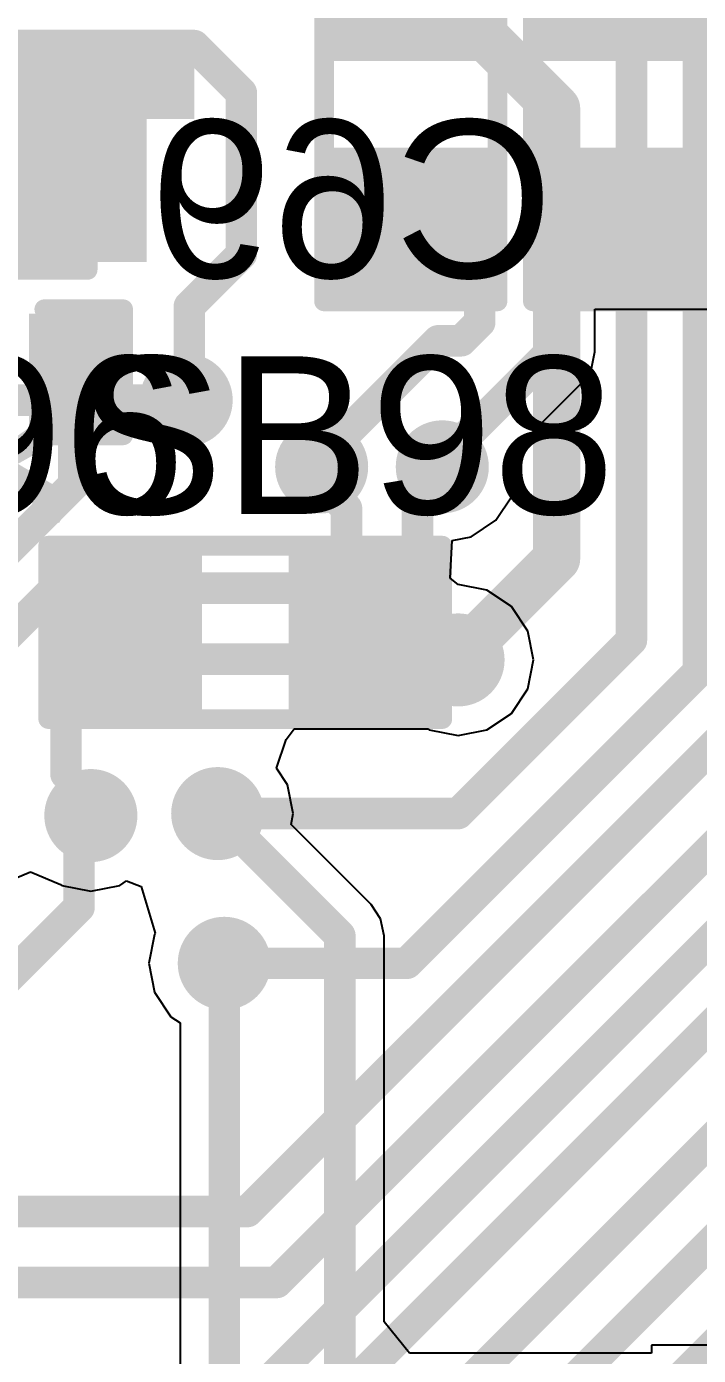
# Model space of a CAD drawing. Header units: millimetres. Extents: x -0.71 to 2.98, y -0.65 to 2.9.
# Drawn here: x 1.3965 to 1.567, y 0.2285 to 0.5657 of the extents above; entities that cross this region are included whole.
import ezdxf

# ---------------------------------------------------------------- set-up
doc = ezdxf.new("R2010")
doc.units = ezdxf.units.MM
doc.header["$MEASUREMENT"] = 0
for name, color, linetype in [('BottomLayer', 5, 'Continuous'), ('BottomOverlay', 54, 'Continuous'), ('BottomPaste', 16, 'Continuous'), ('BottomSolder', 6, 'Continuous'), ('Mechanical2', 216, 'Continuous'), ('TopLayer', 1, 'Continuous'), ('TopOverlay', 2, 'Continuous'), ('TopPaste', 8, 'Continuous'), ('TopSolder', 216, 'Continuous'), ('ViaHoleLayer', 16, 'Continuous')]:
    doc.layers.add(name, color=color, linetype=linetype)
doc.styles.add('Arial', font='', dxfattribs={"height": 0.2})
doc.styles.get('Arial').set_extended_font_data('Arial')

# ---------------------------------------------------------------- blocks, each defined once
blk = doc.blocks.new('16_TQFN__4X4__29')
at = {"layer": 'TopLayer'}
for points in [[(-0.04469, 0.05335), (-0.04469, 0.09311), (-0.03209, 0.09311), (-0.03209, 0.05335)], [(-0.01909, 0.05335), (-0.01909, 0.09311), (-0.0065, 0.09311), (-0.0065, 0.05335)], [(0.0065, 0.05335), (0.0065, 0.09311), (0.01909, 0.09311), (0.01909, 0.05335)], [(0.03209, 0.05335), (0.03209, 0.09311), (0.04469, 0.09311), (0.04469, 0.05335)], [(-0.09311, 0.04469), (-0.05335, 0.04469), (-0.05335, 0.03209), (-0.09311, 0.03209)], [(0.05335, 0.04469), (0.09311, 0.04469), (0.09311, 0.03209), (0.05335, 0.03209)], [(-0.04134, 0.04134), (0.04134, 0.04134), (0.04134, -0.04134), (-0.04134, -0.04134)], [(-0.09311, 0.01909), (-0.05335, 0.01909), (-0.05335, 0.0065), (-0.09311, 0.0065)], [(0.05335, 0.01909), (0.09311, 0.01909), (0.09311, 0.0065), (0.05335, 0.0065)], [(-0.09311, -0.0065), (-0.05335, -0.0065), (-0.05335, -0.01909), (-0.09311, -0.01909)], [(0.05335, -0.0065), (0.09311, -0.0065), (0.09311, -0.01909), (0.05335, -0.01909)], [(-0.09311, -0.03209), (-0.05335, -0.03209), (-0.05335, -0.04468), (-0.09311, -0.04468)], [(0.05335, -0.03209), (0.09311, -0.03209), (0.09311, -0.04468), (0.05335, -0.04468)], [(-0.04469, -0.09311), (-0.04469, -0.05335), (-0.03209, -0.05335), (-0.03209, -0.09311)], [(-0.01909, -0.09311), (-0.01909, -0.05335), (-0.0065, -0.05335), (-0.0065, -0.09311)], [(0.0065, -0.09311), (0.0065, -0.05335), (0.01909, -0.05335), (0.01909, -0.09311)], [(0.03209, -0.09311), (0.03209, -0.05335), (0.04469, -0.05335), (0.04469, -0.09311)]]:
    blk.add_hatch(color=1, dxfattribs=at).paths.add_polyline_path(points)
at = {"layer": 'TopPaste'}
for points in [[(-0.04469, 0.05335), (-0.04469, 0.09311), (-0.03209, 0.09311), (-0.03209, 0.05335)], [(-0.01909, 0.05335), (-0.01909, 0.09311), (-0.0065, 0.09311), (-0.0065, 0.05335)], [(0.0065, 0.05335), (0.0065, 0.09311), (0.01909, 0.09311), (0.01909, 0.05335)], [(0.03209, 0.05335), (0.03209, 0.09311), (0.04469, 0.09311), (0.04469, 0.05335)], [(-0.09311, 0.04469), (-0.05335, 0.04469), (-0.05335, 0.03209), (-0.09311, 0.03209)], [(0.05335, 0.04469), (0.09311, 0.04469), (0.09311, 0.03209), (0.05335, 0.03209)], [(-0.02598, 0.02598), (0.02598, 0.02598), (0.02598, -0.02598), (-0.02598, -0.02598)], [(-0.09311, 0.01909), (-0.05335, 0.01909), (-0.05335, 0.0065), (-0.09311, 0.0065)], [(0.05335, 0.01909), (0.09311, 0.01909), (0.09311, 0.0065), (0.05335, 0.0065)], [(-0.09311, -0.0065), (-0.05335, -0.0065), (-0.05335, -0.01909), (-0.09311, -0.01909)], [(0.05335, -0.0065), (0.09311, -0.0065), (0.09311, -0.01909), (0.05335, -0.01909)], [(-0.09311, -0.03209), (-0.05335, -0.03209), (-0.05335, -0.04468), (-0.09311, -0.04468)], [(0.05335, -0.03209), (0.09311, -0.03209), (0.09311, -0.04468), (0.05335, -0.04468)], [(-0.04469, -0.09311), (-0.04469, -0.05335), (-0.03209, -0.05335), (-0.03209, -0.09311)], [(-0.01909, -0.09311), (-0.01909, -0.05335), (-0.0065, -0.05335), (-0.0065, -0.09311)], [(0.0065, -0.09311), (0.0065, -0.05335), (0.01909, -0.05335), (0.01909, -0.09311)], [(0.03209, -0.09311), (0.03209, -0.05335), (0.04469, -0.05335), (0.04469, -0.09311)]]:
    blk.add_hatch(color=8, dxfattribs=at).paths.add_polyline_path(points)
at = {"layer": 'TopSolder'}
for points in [[(-0.04868, 0.04935), (-0.04868, 0.09711), (-0.02809, 0.09711), (-0.02809, 0.04935)], [(-0.02309, 0.04935), (-0.02309, 0.09711), (-0.0025, 0.09711), (-0.0025, 0.04935)], [(0.0025, 0.04935), (0.0025, 0.09711), (0.02309, 0.09711), (0.02309, 0.04935)], [(0.02809, 0.04935), (0.02809, 0.09711), (0.04868, 0.09711), (0.04868, 0.04935)], [(-0.09711, 0.04869), (-0.04935, 0.04869), (-0.04935, 0.02809), (-0.09711, 0.02809)], [(0.04935, 0.04869), (0.09711, 0.04869), (0.09711, 0.02809), (0.04935, 0.02809)], [(-0.04534, 0.04534), (0.04534, 0.04534), (0.04534, -0.04534), (-0.04534, -0.04534)], [(-0.09711, 0.02309), (-0.04935, 0.02309), (-0.04935, 0.0025), (-0.09711, 0.0025)], [(0.04935, 0.02309), (0.09711, 0.02309), (0.09711, 0.0025), (0.04935, 0.0025)], [(-0.09711, -0.0025), (-0.04935, -0.0025), (-0.04935, -0.02309), (-0.09711, -0.02309)], [(0.04935, -0.0025), (0.09711, -0.0025), (0.09711, -0.02309), (0.04935, -0.02309)], [(-0.09711, -0.02809), (-0.04935, -0.02809), (-0.04935, -0.04868), (-0.09711, -0.04868)], [(0.04935, -0.02809), (0.09711, -0.02809), (0.09711, -0.04868), (0.04935, -0.04868)], [(-0.04868, -0.09711), (-0.04868, -0.04935), (-0.02809, -0.04935), (-0.02809, -0.09711)], [(-0.02309, -0.09711), (-0.02309, -0.04935), (-0.0025, -0.04935), (-0.0025, -0.09711)], [(0.0025, -0.09711), (0.0025, -0.04935), (0.02309, -0.04935), (0.02309, -0.09711)], [(0.02809, -0.09711), (0.02809, -0.04935), (0.04868, -0.04935), (0.04868, -0.09711)]]:
    blk.add_hatch(color=216, dxfattribs=at).paths.add_polyline_path(points)
at = {"layer": 'TopOverlay', "const_width": 0.005}
for points in [[(-0.08071, 0.08071), (-0.08071, 0.05728)], [(-0.08071, 0.08071), (-0.05728, 0.08071)], [(0.05728, 0.08071), (0.08071, 0.08071)], [(0.08071, 0.08071), (0.08071, 0.05728)], [(-0.105, 0.043), (-0.1, 0.038)], [(-0.105, 0.043), (-0.105, 0.033)], [(-0.1, 0.038), (-0.105, 0.033)], [(-0.08071, -0.05728), (-0.08071, -0.08071)], [(0.08071, -0.05728), (0.08071, -0.08071)], [(-0.08071, -0.08071), (-0.05728, -0.08071)], [(0.05728, -0.08071), (0.08071, -0.08071)]]:
    blk.add_lwpolyline(points, dxfattribs=at)
at = {"layer": 'TopOverlay', "const_width": 0.0025}
for points in [[(-0.08196, 0.08071, 1), (-0.07946, 0.08071, 1)], [(-0.08196, 0.08071, 1), (-0.07946, 0.08071, 1)], [(-0.05853, 0.08071, 1), (-0.05603, 0.08071, 1)], [(0.05603, 0.08071, 1), (0.05853, 0.08071, 1)], [(0.07946, 0.08071, 1), (0.08196, 0.08071, 1)], [(0.07946, 0.08071, 1), (0.08196, 0.08071, 1)], [(-0.08196, 0.05728, 1), (-0.07946, 0.05728, 1)], [(0.07946, 0.05728, 1), (0.08196, 0.05728, 1)], [(-0.10625, 0.043, 1), (-0.10375, 0.043, 1)], [(-0.10625, 0.043, 1), (-0.10375, 0.043, 1)], [(-0.10125, 0.038, 1), (-0.09875, 0.038, 1)], [(-0.10125, 0.038, 1), (-0.09875, 0.038, 1)], [(-0.10625, 0.033, 1), (-0.10375, 0.033, 1)], [(-0.10625, 0.033, 1), (-0.10375, 0.033, 1)], [(-0.08196, -0.05728, 1), (-0.07946, -0.05728, 1)], [(0.07946, -0.05728, 1), (0.08196, -0.05728, 1)], [(-0.08196, -0.08071, 1), (-0.07946, -0.08071, 1)], [(-0.08196, -0.08071, 1), (-0.07946, -0.08071, 1)], [(-0.05853, -0.08071, 1), (-0.05603, -0.08071, 1)], [(0.05603, -0.08071, 1), (0.05853, -0.08071, 1)], [(0.07946, -0.08071, 1), (0.08196, -0.08071, 1)], [(0.07946, -0.08071, 1), (0.08196, -0.08071, 1)]]:
    blk.add_lwpolyline(points, format="xyb", close=True, dxfattribs=at)
blk = doc.blocks.new('SOLDER_BRIDGE_50')
at = {"layer": 'TopLayer'}
for points in [[(-0.045, -0.0175), (-0.045, 0.0175), (-0.015, 0.0175), (-0.015, -0.0175)], [(0.015, -0.0175), (0.015, 0.0175), (0.045, 0.0175), (0.045, -0.0175)]]:
    blk.add_hatch(color=1, dxfattribs=at).paths.add_polyline_path(points)
at = {"layer": 'TopPaste'}
for points in [[(-0.045, -0.0175), (-0.045, 0.0175), (-0.015, 0.0175), (-0.015, -0.0175)], [(0.015, -0.0175), (0.015, 0.0175), (0.045, 0.0175), (0.045, -0.0175)]]:
    blk.add_hatch(color=8, dxfattribs=at).paths.add_polyline_path(points)
at = {"layer": 'TopSolder'}
for points in [[(-0.049, -0.0215), (-0.049, 0.0215), (-0.011, 0.0215), (-0.011, -0.0215)], [(0.011, -0.0215), (0.011, 0.0215), (0.049, 0.0215), (0.049, -0.0215)]]:
    blk.add_hatch(color=216, dxfattribs=at).paths.add_polyline_path(points)
at = {"layer": 'TopOverlay', "const_width": 0.005}
for points in [[(0.05, 0.022), (-0.05, 0.022)], [(-0.05, 0.022), (-0.05, -0.022)], [(0.05, 0.022), (0.05, -0.022)], [(0.05, -0.022), (-0.05, -0.022)]]:
    blk.add_lwpolyline(points, dxfattribs=at)
at = {"layer": 'TopOverlay', "const_width": 0.0025}
for points in [[(-0.05125, 0.022, 1), (-0.04875, 0.022, 1)], [(-0.05125, 0.022, 1), (-0.04875, 0.022, 1)], [(0.04875, 0.022, 1), (0.05125, 0.022, 1)], [(0.04875, 0.022, 1), (0.05125, 0.022, 1)], [(-0.05125, -0.022, 1), (-0.04875, -0.022, 1)], [(-0.05125, -0.022, 1), (-0.04875, -0.022, 1)], [(0.04875, -0.022, 1), (0.05125, -0.022, 1)], [(0.04875, -0.022, 1), (0.05125, -0.022, 1)]]:
    blk.add_lwpolyline(points, format="xyb", close=True, dxfattribs=at)
blk = doc.blocks.new('CAP_0402_B_131')
at = {"layer": 'BottomLayer'}
for points in [[(-0.0095, 0.0125), (-0.0095, -0.0125), (-0.0275, -0.0125), (-0.0275, 0.0125)], [(0.0275, 0.0125), (0.0275, -0.0125), (0.0095, -0.0125), (0.0095, 0.0125)]]:
    blk.add_hatch(color=5, dxfattribs=at).paths.add_polyline_path(points)
at = {"layer": 'BottomPaste'}
for points in [[(-0.0095, 0.0125), (-0.0095, -0.0125), (-0.0275, -0.0125), (-0.0275, 0.0125)], [(0.0275, 0.0125), (0.0275, -0.0125), (0.0095, -0.0125), (0.0095, 0.0125)]]:
    blk.add_hatch(color=16, dxfattribs=at).paths.add_polyline_path(points)
at = {"layer": 'BottomSolder'}
for points in [[(-0.00714, 0.01486), (-0.00714, -0.01486), (-0.02986, -0.01486), (-0.02986, 0.01486)], [(0.02986, 0.01486), (0.02986, -0.01486), (0.00714, -0.01486), (0.00714, 0.01486)]]:
    blk.add_hatch(color=6, dxfattribs=at).paths.add_polyline_path(points)
at = {"layer": 'BottomOverlay', "const_width": 0.005}
for points in [[(-0.031, 0.016), (-0.031, -0.016)], [(-0.011, 0.016), (-0.031, 0.016)], [(0.031, 0.016), (0.011, 0.016)], [(0.031, 0.016), (0.031, -0.016)], [(-0.011, -0.016), (-0.031, -0.016)], [(0.031, -0.016), (0.011, -0.016)]]:
    blk.add_lwpolyline(points, dxfattribs=at)
at = {"layer": 'BottomOverlay', "const_width": 0.0025}
for points in [[(-0.03225, 0.016, 1), (-0.02975, 0.016, 1)], [(-0.03225, 0.016, 1), (-0.02975, 0.016, 1)], [(-0.01225, 0.016, 1), (-0.00975, 0.016, 1)], [(0.00975, 0.016, 1), (0.01225, 0.016, 1)], [(0.02975, 0.016, 1), (0.03225, 0.016, 1)], [(0.02975, 0.016, 1), (0.03225, 0.016, 1)], [(-0.03225, -0.016, 1), (-0.02975, -0.016, 1)], [(-0.03225, -0.016, 1), (-0.02975, -0.016, 1)], [(-0.01225, -0.016, 1), (-0.00975, -0.016, 1)], [(0.00975, -0.016, 1), (0.01225, -0.016, 1)], [(0.02975, -0.016, 1), (0.03225, -0.016, 1)], [(0.02975, -0.016, 1), (0.03225, -0.016, 1)]]:
    blk.add_lwpolyline(points, format="xyb", close=True, dxfattribs=at)
blk = doc.blocks.new('SOLDER_BRIDGE_264')
at = {"layer": 'TopLayer'}
for points in [[(-0.045, -0.0175), (-0.045, 0.0175), (-0.015, 0.0175), (-0.015, -0.0175)], [(0.015, -0.0175), (0.015, 0.0175), (0.045, 0.0175), (0.045, -0.0175)]]:
    blk.add_hatch(color=1, dxfattribs=at).paths.add_polyline_path(points)
at = {"layer": 'TopPaste'}
for points in [[(-0.045, -0.0175), (-0.045, 0.0175), (-0.015, 0.0175), (-0.015, -0.0175)], [(0.015, -0.0175), (0.015, 0.0175), (0.045, 0.0175), (0.045, -0.0175)]]:
    blk.add_hatch(color=8, dxfattribs=at).paths.add_polyline_path(points)
at = {"layer": 'TopSolder'}
for points in [[(-0.049, -0.0215), (-0.049, 0.0215), (-0.011, 0.0215), (-0.011, -0.0215)], [(0.011, -0.0215), (0.011, 0.0215), (0.049, 0.0215), (0.049, -0.0215)]]:
    blk.add_hatch(color=216, dxfattribs=at).paths.add_polyline_path(points)
at = {"layer": 'TopOverlay', "const_width": 0.005}
for points in [[(-0.05, -0.022), (-0.05, 0.022)], [(0.05, 0.022), (-0.05, 0.022)], [(0.05, -0.022), (0.05, 0.022)], [(0.05, -0.022), (-0.05, -0.022)]]:
    blk.add_lwpolyline(points, dxfattribs=at)
at = {"layer": 'TopOverlay', "const_width": 0.0025}
for points in [[(-0.05125, 0.022, 1), (-0.04875, 0.022, 1)], [(-0.05125, 0.022, 1), (-0.04875, 0.022, 1)], [(0.04875, 0.022, 1), (0.05125, 0.022, 1)], [(0.04875, 0.022, 1), (0.05125, 0.022, 1)], [(-0.05125, -0.022, 1), (-0.04875, -0.022, 1)], [(-0.05125, -0.022, 1), (-0.04875, -0.022, 1)], [(0.04875, -0.022, 1), (0.05125, -0.022, 1)], [(0.04875, -0.022, 1), (0.05125, -0.022, 1)]]:
    blk.add_lwpolyline(points, format="xyb", close=True, dxfattribs=at)
blk = doc.blocks.new('SOLDER_BRIDGE_266')
at = {"layer": 'TopLayer'}
for points in [[(-0.045, -0.0175), (-0.045, 0.0175), (-0.015, 0.0175), (-0.015, -0.0175)], [(0.015, -0.0175), (0.015, 0.0175), (0.045, 0.0175), (0.045, -0.0175)]]:
    blk.add_hatch(color=1, dxfattribs=at).paths.add_polyline_path(points)
at = {"layer": 'TopPaste'}
for points in [[(-0.045, -0.0175), (-0.045, 0.0175), (-0.015, 0.0175), (-0.015, -0.0175)], [(0.015, -0.0175), (0.015, 0.0175), (0.045, 0.0175), (0.045, -0.0175)]]:
    blk.add_hatch(color=8, dxfattribs=at).paths.add_polyline_path(points)
at = {"layer": 'TopSolder'}
for points in [[(-0.049, -0.0215), (-0.049, 0.0215), (-0.011, 0.0215), (-0.011, -0.0215)], [(0.011, -0.0215), (0.011, 0.0215), (0.049, 0.0215), (0.049, -0.0215)]]:
    blk.add_hatch(color=216, dxfattribs=at).paths.add_polyline_path(points)
at = {"layer": 'TopOverlay', "const_width": 0.005}
for points in [[(-0.05, -0.022), (-0.05, 0.022)], [(0.05, 0.022), (-0.05, 0.022)], [(0.05, -0.022), (0.05, 0.022)], [(0.05, -0.022), (-0.05, -0.022)]]:
    blk.add_lwpolyline(points, dxfattribs=at)
at = {"layer": 'TopOverlay', "const_width": 0.0025}
for points in [[(-0.05125, 0.022, 1), (-0.04875, 0.022, 1)], [(-0.05125, 0.022, 1), (-0.04875, 0.022, 1)], [(0.04875, 0.022, 1), (0.05125, 0.022, 1)], [(0.04875, 0.022, 1), (0.05125, 0.022, 1)], [(-0.05125, -0.022, 1), (-0.04875, -0.022, 1)], [(-0.05125, -0.022, 1), (-0.04875, -0.022, 1)], [(0.04875, -0.022, 1), (0.05125, -0.022, 1)], [(0.04875, -0.022, 1), (0.05125, -0.022, 1)]]:
    blk.add_lwpolyline(points, format="xyb", close=True, dxfattribs=at)
blk = doc.blocks.new('CAP_0603_B_298')
at = {"layer": 'BottomLayer'}
for points in [[(-0.045, -0.0175), (-0.045, 0.0175), (-0.015, 0.0175), (-0.015, -0.0175)], [(0.015, -0.0175), (0.015, 0.0175), (0.045, 0.0175), (0.045, -0.0175)]]:
    blk.add_hatch(color=5, dxfattribs=at).paths.add_polyline_path(points)
at = {"layer": 'BottomPaste'}
for points in [[(-0.045, -0.0175), (-0.045, 0.0175), (-0.015, 0.0175), (-0.015, -0.0175)], [(0.015, -0.0175), (0.015, 0.0175), (0.045, 0.0175), (0.045, -0.0175)]]:
    blk.add_hatch(color=16, dxfattribs=at).paths.add_polyline_path(points)
at = {"layer": 'BottomSolder'}
for points in [[(-0.04736, -0.01986), (-0.04736, 0.01986), (-0.01264, 0.01986), (-0.01264, -0.01986)], [(0.01264, -0.01986), (0.01264, 0.01986), (0.04736, 0.01986), (0.04736, -0.01986)]]:
    blk.add_hatch(color=6, dxfattribs=at).paths.add_polyline_path(points)
at = {"layer": 'BottomOverlay', "const_width": 0.005}
for points in [[(-0.049, 0.021), (-0.049, -0.021)], [(-0.018, 0.021), (-0.049, 0.021)], [(0.049, 0.021), (0.018, 0.021)], [(0.049, 0.021), (0.049, -0.021)], [(-0.018, -0.021), (-0.049, -0.021)], [(0.049, -0.021), (0.018, -0.021)]]:
    blk.add_lwpolyline(points, dxfattribs=at)
at = {"layer": 'BottomOverlay', "const_width": 0.0025}
for points in [[(-0.05025, 0.021, 1), (-0.04775, 0.021, 1)], [(-0.05025, 0.021, 1), (-0.04775, 0.021, 1)], [(-0.01925, 0.021, 1), (-0.01675, 0.021, 1)], [(0.01675, 0.021, 1), (0.01925, 0.021, 1)], [(0.04775, 0.021, 1), (0.05025, 0.021, 1)], [(0.04775, 0.021, 1), (0.05025, 0.021, 1)], [(-0.05025, -0.021, 1), (-0.04775, -0.021, 1)], [(-0.05025, -0.021, 1), (-0.04775, -0.021, 1)], [(-0.01925, -0.021, 1), (-0.01675, -0.021, 1)], [(0.01675, -0.021, 1), (0.01925, -0.021, 1)], [(0.04775, -0.021, 1), (0.05025, -0.021, 1)], [(0.04775, -0.021, 1), (0.05025, -0.021, 1)]]:
    blk.add_lwpolyline(points, format="xyb", close=True, dxfattribs=at)

msp = doc.modelspace()

# ---------------------------------------------------------------- hatches: boundary and pattern name
at = {"layer": 'BottomLayer'}
msp.add_hatch(color=5, dxfattribs=at).paths.add_polyline_path([(1.371, 0.506), (1.427, 0.506), (1.427, 0.545), (1.371, 0.545)])
h = msp.add_hatch(color=5, dxfattribs=at)
edge = h.paths.add_edge_path()
edge.add_arc((1.41517, 0.5251), 0.01181, 0, 360)
h = msp.add_hatch(color=5, dxfattribs=at)
edge = h.paths.add_edge_path()
edge.add_arc((1.437, 0.47093), 0.01181, 0, 360)
h = msp.add_hatch(color=5, dxfattribs=at)
edge = h.paths.add_edge_path()
edge.add_arc((1.47138, 0.454), 0.01181, 0, 360)
h = msp.add_hatch(color=5, dxfattribs=at)
edge = h.paths.add_edge_path()
edge.add_arc((1.502, 0.454), 0.01181, 0, 360)
h = msp.add_hatch(color=5, dxfattribs=at)
edge = h.paths.add_edge_path()
edge.add_arc((1.506, 0.405), 0.01181, 0, 360)
h = msp.add_hatch(color=5, dxfattribs=at)
edge = h.paths.add_edge_path()
edge.add_arc((1.445, 0.366), 0.01181, 0, 360)
h = msp.add_hatch(color=5, dxfattribs=at)
edge = h.paths.add_edge_path()
edge.add_arc((1.41281, 0.3655), 0.01181, 0, 360)
h = msp.add_hatch(color=5, dxfattribs=at)
edge = h.paths.add_edge_path()
edge.add_arc((1.44667, 0.328), 0.01181, 0, 360)
at = {"layer": 'BottomSolder'}
h = msp.add_hatch(color=6, dxfattribs=at)
edge = h.paths.add_edge_path()
edge.add_arc((1.41517, 0.5251), 0.00791, 0, 360)
h = msp.add_hatch(color=6, dxfattribs=at)
edge = h.paths.add_edge_path()
edge.add_arc((1.437, 0.47093), 0.00791, 0, 360)
h = msp.add_hatch(color=6, dxfattribs=at)
edge = h.paths.add_edge_path()
edge.add_arc((1.47138, 0.454), 0.00791, 0, 360)
h = msp.add_hatch(color=6, dxfattribs=at)
edge = h.paths.add_edge_path()
edge.add_arc((1.502, 0.454), 0.00791, 0, 360)
h = msp.add_hatch(color=6, dxfattribs=at)
edge = h.paths.add_edge_path()
edge.add_arc((1.506, 0.405), 0.00791, 0, 360)
h = msp.add_hatch(color=6, dxfattribs=at)
edge = h.paths.add_edge_path()
edge.add_arc((1.41281, 0.3655), 0.00791, 0, 360)
h = msp.add_hatch(color=6, dxfattribs=at)
edge = h.paths.add_edge_path()
edge.add_arc((1.445, 0.366), 0.00791, 0, 360)
h = msp.add_hatch(color=6, dxfattribs=at)
edge = h.paths.add_edge_path()
edge.add_arc((1.44667, 0.328), 0.00791, 0, 360)
at = {"layer": 'TopLayer'}
h = msp.add_hatch(color=1, dxfattribs=at)
edge = h.paths.add_edge_path()
edge.add_arc((1.41517, 0.5251), 0.01181, 0, 360)
h = msp.add_hatch(color=1, dxfattribs=at)
edge = h.paths.add_edge_path()
edge.add_arc((1.437, 0.47093), 0.01181, 0, 360)
h = msp.add_hatch(color=1, dxfattribs=at)
edge = h.paths.add_edge_path()
edge.add_arc((1.47138, 0.454), 0.01181, 0, 360)
h = msp.add_hatch(color=1, dxfattribs=at)
edge = h.paths.add_edge_path()
edge.add_arc((1.502, 0.454), 0.01181, 0, 360)
h = msp.add_hatch(color=1, dxfattribs=at)
edge = h.paths.add_edge_path()
edge.add_arc((1.506, 0.405), 0.01181, 0, 360)
h = msp.add_hatch(color=1, dxfattribs=at)
edge = h.paths.add_edge_path()
edge.add_arc((1.445, 0.366), 0.01181, 0, 360)
h = msp.add_hatch(color=1, dxfattribs=at)
edge = h.paths.add_edge_path()
edge.add_arc((1.41281, 0.3655), 0.01181, 0, 360)
h = msp.add_hatch(color=1, dxfattribs=at)
edge = h.paths.add_edge_path()
edge.add_arc((1.44667, 0.328), 0.01181, 0, 360)
at = {"layer": 'TopSolder'}
h = msp.add_hatch(color=216, dxfattribs=at)
edge = h.paths.add_edge_path()
edge.add_arc((1.41517, 0.5251), 0.00791, 0, 360)
h = msp.add_hatch(color=216, dxfattribs=at)
edge = h.paths.add_edge_path()
edge.add_arc((1.437, 0.47093), 0.00791, 0, 360)
h = msp.add_hatch(color=216, dxfattribs=at)
edge = h.paths.add_edge_path()
edge.add_arc((1.47138, 0.454), 0.00791, 0, 360)
h = msp.add_hatch(color=216, dxfattribs=at)
edge = h.paths.add_edge_path()
edge.add_arc((1.502, 0.454), 0.00791, 0, 360)
h = msp.add_hatch(color=216, dxfattribs=at)
edge = h.paths.add_edge_path()
edge.add_arc((1.506, 0.405), 0.00791, 0, 360)
h = msp.add_hatch(color=216, dxfattribs=at)
edge = h.paths.add_edge_path()
edge.add_arc((1.41281, 0.3655), 0.00791, 0, 360)
h = msp.add_hatch(color=216, dxfattribs=at)
edge = h.paths.add_edge_path()
edge.add_arc((1.445, 0.366), 0.00791, 0, 360)
h = msp.add_hatch(color=216, dxfattribs=at)
edge = h.paths.add_edge_path()
edge.add_arc((1.44667, 0.328), 0.00791, 0, 360)
at = {"layer": 'ViaHoleLayer'}
h = msp.add_hatch(color=16, dxfattribs=at)
edge = h.paths.add_edge_path()
edge.add_arc((1.41517, 0.5251), 0.00591, 0, 360)
h = msp.add_hatch(color=16, dxfattribs=at)
edge = h.paths.add_edge_path()
edge.add_arc((1.437, 0.47093), 0.00591, 0, 360)
h = msp.add_hatch(color=16, dxfattribs=at)
edge = h.paths.add_edge_path()
edge.add_arc((1.47138, 0.454), 0.00591, 0, 360)
h = msp.add_hatch(color=16, dxfattribs=at)
edge = h.paths.add_edge_path()
edge.add_arc((1.502, 0.454), 0.00591, 0, 360)
h = msp.add_hatch(color=16, dxfattribs=at)
edge = h.paths.add_edge_path()
edge.add_arc((1.506, 0.405), 0.00591, 0, 360)
h = msp.add_hatch(color=16, dxfattribs=at)
edge = h.paths.add_edge_path()
edge.add_arc((1.41281, 0.3655), 0.00591, 0, 360)
h = msp.add_hatch(color=16, dxfattribs=at)
edge = h.paths.add_edge_path()
edge.add_arc((1.445, 0.366), 0.00591, 0, 360)
h = msp.add_hatch(color=16, dxfattribs=at)
edge = h.paths.add_edge_path()
edge.add_arc((1.44667, 0.328), 0.00591, 0, 360)

# ---------------------------------------------------------------- linework, layer by layer
at = {"layer": 'BottomLayer'}
for points, const_width in [([(1.567, 0.402), (1.567, 0.70904)], 0.008), ([(1.55, 0.41), (1.55, 0.702)], 0.008), ([(1.495, 0.581), (1.531, 0.545)], 0.012), ([(1.269, 0.56093), (1.439, 0.56093)], 0.008), ([(1.439, 0.56093), (1.451, 0.54893)], 0.008), ([(1.451, 0.50793), (1.451, 0.54893)], 0.008), ([(1.531, 0.43064), (1.531, 0.545)], 0.012), ([(1.35432, 0.06732), (1.82664, 0.53964)], 0.008), ([(1.405, 0.169), (1.77008, 0.53408)], 0.008), ([(1.32682, 0.01382), (1.84362, 0.53062)], 0.008), ([(1.393, 0.135), (1.78988, 0.53188)], 0.008), ([(1.30001, -0.03968), (1.862, 0.52231)], 0.008), ([(1.43781, 0.49474), (1.451, 0.50793)], 0.008), ([(1.43781, 0.47174), (1.43781, 0.49474)], 0.008), ([(1.4085, 0.4495), (1.4085, 0.478)], 0.008), ([(1.47138, 0.44977), (1.47138, 0.454)], 0.008), ([(1.338, 0.379), (1.4085, 0.4495)], 0.008), ([(1.47138, 0.44977), (1.47769, 0.44346)], 0.008), ([(1.47769, 0.43488), (1.47769, 0.44346)], 0.008), ([(1.49569, 0.42742), (1.49569, 0.44346)], 0.008), ([(1.466, 0.42319), (1.47769, 0.43488)], 0.008), ([(1.506, 0.40564), (1.531, 0.43064)], 0.012), ([(1.47346, 0.40519), (1.49569, 0.42742)], 0.008), ([(1.3885, 0.40796), (1.40373, 0.42319)], 0.008), ([(1.40373, 0.42319), (1.466, 0.42319)], 0.008), ([(1.506, 0.405), (1.506, 0.40564)], 0.012), ([(1.506, 0.366), (1.55, 0.41)], 0.008), ([(1.4065, 0.4005), (1.41119, 0.40519)], 0.008), ([(1.41119, 0.40519), (1.47346, 0.40519)], 0.008), ([(1.493, 0.328), (1.567, 0.402)], 0.008), ([(1.4065, 0.37604), (1.4065, 0.4005)], 0.008), ([(1.45254, 0.265), (1.58531, 0.39777)], 0.008), ([(1.46, 0.247), (1.60331, 0.39031)], 0.008), ([(1.40982, 0.36251), (1.41281, 0.3655)], 0.008), ([(1.445, 0.366), (1.506, 0.366)], 0.008), ([(1.40982, 0.34224), (1.40982, 0.36251)], 0.008), ([(1.34858, 0.281), (1.40982, 0.34224)], 0.008), ([(1.44667, 0.328), (1.493, 0.328)], 0.008), ([(0.24454, 0.265), (1.45254, 0.265)], 0.008), ([(0.252, 0.247), (1.46, 0.247)], 0.008)]:
    msp.add_lwpolyline(points, dxfattribs=dict(at, const_width=const_width))
for points, const_width in [([(1.437, 0.56093, 1), (1.441, 0.56093, 1)], 0.004), ([(1.437, 0.56093, 1), (1.441, 0.56093, 1)], 0.004), ([(1.449, 0.54893, 1), (1.453, 0.54893, 1)], 0.004), ([(1.449, 0.54893, 1), (1.453, 0.54893, 1)], 0.004), ([(1.528, 0.545, 1), (1.534, 0.545, 1)], 0.006), ([(1.528, 0.545, 1), (1.534, 0.545, 1)], 0.006), ([(1.449, 0.50793, 1), (1.453, 0.50793, 1)], 0.004), ([(1.449, 0.50793, 1), (1.453, 0.50793, 1)], 0.004), ([(1.43581, 0.49474, 1), (1.43981, 0.49474, 1)], 0.004), ([(1.43581, 0.49474, 1), (1.43981, 0.49474, 1)], 0.004), ([(1.4065, 0.478, 1), (1.4105, 0.478, 1)], 0.004), ([(1.43581, 0.47174, 1), (1.43981, 0.47174, 1)], 0.004), ([(1.46938, 0.454, 1), (1.47338, 0.454, 1)], 0.004), ([(1.4065, 0.4495, 1), (1.4105, 0.4495, 1)], 0.004), ([(1.4065, 0.4495, 1), (1.4105, 0.4495, 1)], 0.004), ([(1.46938, 0.44977, 1), (1.47338, 0.44977, 1)], 0.004), ([(1.46938, 0.44977, 1), (1.47338, 0.44977, 1)], 0.004), ([(1.47569, 0.44346, 1), (1.47969, 0.44346, 1)], 0.004), ([(1.47569, 0.44346, 1), (1.47969, 0.44346, 1)], 0.004), ([(1.49369, 0.44346, 1), (1.49769, 0.44346, 1)], 0.004), ([(1.47569, 0.43488, 1), (1.47969, 0.43488, 1)], 0.004), ([(1.47569, 0.43488, 1), (1.47969, 0.43488, 1)], 0.004), ([(1.528, 0.43064, 1), (1.534, 0.43064, 1)], 0.006), ([(1.528, 0.43064, 1), (1.534, 0.43064, 1)], 0.006), ([(1.49369, 0.42742, 1), (1.49769, 0.42742, 1)], 0.004), ([(1.49369, 0.42742, 1), (1.49769, 0.42742, 1)], 0.004), ([(1.40173, 0.42319, 1), (1.40573, 0.42319, 1)], 0.004), ([(1.40173, 0.42319, 1), (1.40573, 0.42319, 1)], 0.004), ([(1.464, 0.42319, 1), (1.468, 0.42319, 1)], 0.004), ([(1.464, 0.42319, 1), (1.468, 0.42319, 1)], 0.004), ([(1.503, 0.40564, 1), (1.509, 0.40564, 1)], 0.006), ([(1.503, 0.40564, 1), (1.509, 0.40564, 1)], 0.006), ([(1.548, 0.41, 1), (1.552, 0.41, 1)], 0.004), ([(1.548, 0.41, 1), (1.552, 0.41, 1)], 0.004), ([(1.40919, 0.40519, 1), (1.41319, 0.40519, 1)], 0.004), ([(1.40919, 0.40519, 1), (1.41319, 0.40519, 1)], 0.004), ([(1.47146, 0.40519, 1), (1.47546, 0.40519, 1)], 0.004), ([(1.47146, 0.40519, 1), (1.47546, 0.40519, 1)], 0.004), ([(1.503, 0.405, 1), (1.509, 0.405, 1)], 0.006), ([(1.565, 0.402, 1), (1.569, 0.402, 1)], 0.004), ([(1.565, 0.402, 1), (1.569, 0.402, 1)], 0.004), ([(1.4045, 0.4005, 1), (1.4085, 0.4005, 1)], 0.004), ([(1.4045, 0.4005, 1), (1.4085, 0.4005, 1)], 0.004), ([(1.4045, 0.37604, 1), (1.4085, 0.37604, 1)], 0.004), ([(1.41081, 0.3655, 1), (1.41481, 0.3655, 1)], 0.004), ([(1.443, 0.366, 1), (1.447, 0.366, 1)], 0.004), ([(1.504, 0.366, 1), (1.508, 0.366, 1)], 0.004), ([(1.504, 0.366, 1), (1.508, 0.366, 1)], 0.004), ([(1.40782, 0.36251, 1), (1.41182, 0.36251, 1)], 0.004), ([(1.40782, 0.36251, 1), (1.41182, 0.36251, 1)], 0.004), ([(1.40782, 0.34224, 1), (1.41182, 0.34224, 1)], 0.004), ([(1.40782, 0.34224, 1), (1.41182, 0.34224, 1)], 0.004), ([(1.44467, 0.328, 1), (1.44867, 0.328, 1)], 0.004), ([(1.491, 0.328, 1), (1.495, 0.328, 1)], 0.004), ([(1.491, 0.328, 1), (1.495, 0.328, 1)], 0.004), ([(1.45054, 0.265, 1), (1.45454, 0.265, 1)], 0.004), ([(1.45054, 0.265, 1), (1.45454, 0.265, 1)], 0.004), ([(1.458, 0.247, 1), (1.462, 0.247, 1)], 0.004), ([(1.458, 0.247, 1), (1.462, 0.247, 1)], 0.004)]:
    msp.add_lwpolyline(points, format="xyb", close=True, dxfattribs=dict(at, const_width=const_width))
at = {"layer": 'Mechanical2', "const_width": 0.01}
msp.add_lwpolyline([(2.97335, 1.12706, 1), (-0.56996, 1.12706, 1)], format="xyb", close=True, dxfattribs=at)
at = {"layer": 'TopLayer'}
for p, q in [((1.54072, 0.48323), (1.54072, 0.494)), ((1.54072, 0.494), (1.5715, 0.494)), ((1.53986, 0.47894), (1.54072, 0.48323)), ((1.53743, 0.4753), (1.53986, 0.47894)), ((1.52034, 0.45821), (1.53743, 0.4753)), ((1.53743, 0.4753), (1.53743, 0.4753)), ((1.52118, 0.454), (1.52034, 0.45821)), ((1.51972, 0.44666), (1.52118, 0.454)), ((1.51556, 0.44044), (1.51972, 0.44666)), ((1.50934, 0.43628), (1.51556, 0.44044)), ((1.50404, 0.42579), (1.50451, 0.43532)), ((1.50451, 0.43532), (1.50934, 0.43628)), ((1.506, 0.42418), (1.50404, 0.42579)), ((1.51334, 0.42272), (1.506, 0.42418)), ((1.51956, 0.41856), (1.51334, 0.42272)), ((1.52372, 0.41234), (1.51956, 0.41856)), ((1.52518, 0.405), (1.52372, 0.41234)), ((1.52372, 0.39766), (1.52518, 0.405)), ((1.51956, 0.39144), (1.52372, 0.39766)), ((1.51334, 0.38728), (1.51956, 0.39144)), ((1.45992, 0.37753), (1.46239, 0.38479)), ((1.46239, 0.38479), (1.46437, 0.3875)), ((1.46437, 0.3875), (1.49833, 0.3875)), ((1.49833, 0.3875), (1.49866, 0.38728)), ((1.49866, 0.38728), (1.506, 0.38582)), ((1.506, 0.38582), (1.51334, 0.38728)), ((1.46272, 0.37334), (1.45992, 0.37753)), ((1.46418, 0.366), (1.46272, 0.37334)), ((1.46363, 0.36323), (1.46418, 0.366)), ((1.48393, 0.34293), (1.46363, 0.36323)), ((1.38985, 0.348), (1.3975, 0.3512)), ((1.3975, 0.3512), (1.40515, 0.348)), ((1.40515, 0.348), (1.40547, 0.34778)), ((1.40547, 0.34778), (1.41281, 0.34632)), ((1.41281, 0.34632), (1.42015, 0.34778)), ((1.42015, 0.34778), (1.42187, 0.34893)), ((1.42187, 0.34893), (1.42557, 0.34746)), ((1.42557, 0.34746), (1.42917, 0.33568)), ((1.48636, 0.33929), (1.48393, 0.34293)), ((1.48393, 0.34293), (1.48393, 0.34293)), ((1.48722, 0.335), (1.48636, 0.33929)), ((1.42895, 0.33534), (1.42749, 0.328)), ((1.42917, 0.33568), (1.42895, 0.33534)), ((1.48722, 0.2372), (1.48722, 0.335)), ((1.42749, 0.328), (1.42895, 0.32066)), ((1.42895, 0.32066), (1.4331, 0.31444)), ((1.4331, 0.31444), (1.43545, 0.31287)), ((1.43545, 0.31287), (1.43545, 0.03739)), ((1.48728, 0.23705), (1.48722, 0.2372)), ((1.49369, 0.22907), (1.48728, 0.23705)), ((1.58769, 0.23109), (1.55513, 0.23109)), ((1.55513, 0.23109), (1.55513, 0.22907)), ((1.55513, 0.22907), (1.49369, 0.22907))]:
    msp.add_line(p, q, dxfattribs=at)
at = {"layer": 'TopLayer', "const_width": 0.008}
for points in [[(1.41517, 0.5251), (1.41517, 0.55261)], [(1.494, 0.516), (1.4965, 0.516)], [(1.4965, 0.516), (1.5115, 0.501)], [(1.5295, 0.501), (1.5445, 0.516)], [(1.5445, 0.516), (1.547, 0.516)], [(1.5115, 0.49069), (1.5115, 0.501)], [(1.5295, 0.48323), (1.5295, 0.501)], [(1.50681, 0.486), (1.5115, 0.49069)], [(1.47138, 0.45638), (1.501, 0.486)], [(1.501, 0.486), (1.50681, 0.486)], [(1.50212, 0.45585), (1.5295, 0.48323)], [(1.39, 0.47093), (1.437, 0.47093)], [(1.47138, 0.454), (1.47138, 0.45638)], [(1.50212, 0.45412), (1.50212, 0.45585)], [(1.4065, 0.3965), (1.422, 0.412)], [(1.4065, 0.37604), (1.4065, 0.3965)], [(1.445, 0.366), (1.476, 0.335)], [(1.476, 0.03), (1.476, 0.335)], [(1.44667, 0.03133), (1.44667, 0.328)]]:
    msp.add_lwpolyline(points, dxfattribs=at)
at = {"layer": 'TopLayer', "const_width": 0.004}
for points in [[(1.41317, 0.55261, 1), (1.41717, 0.55261, 1)], [(1.41317, 0.5251, 1), (1.41717, 0.5251, 1)], [(1.492, 0.516, 1), (1.496, 0.516, 1)], [(1.4945, 0.516, 1), (1.4985, 0.516, 1)], [(1.4945, 0.516, 1), (1.4985, 0.516, 1)], [(1.5425, 0.516, 1), (1.5465, 0.516, 1)], [(1.5425, 0.516, 1), (1.5465, 0.516, 1)], [(1.545, 0.516, 1), (1.549, 0.516, 1)], [(1.5095, 0.501, 1), (1.5135, 0.501, 1)], [(1.5095, 0.501, 1), (1.5135, 0.501, 1)], [(1.5275, 0.501, 1), (1.5315, 0.501, 1)], [(1.5275, 0.501, 1), (1.5315, 0.501, 1)], [(1.5095, 0.49069, 1), (1.5135, 0.49069, 1)], [(1.5095, 0.49069, 1), (1.5135, 0.49069, 1)], [(1.499, 0.486, 1), (1.503, 0.486, 1)], [(1.499, 0.486, 1), (1.503, 0.486, 1)], [(1.50481, 0.486, 1), (1.50881, 0.486, 1)], [(1.50481, 0.486, 1), (1.50881, 0.486, 1)], [(1.5275, 0.48323, 1), (1.5315, 0.48323, 1)], [(1.5275, 0.48323, 1), (1.5315, 0.48323, 1)], [(1.435, 0.47093, 1), (1.439, 0.47093, 1)], [(1.46938, 0.45638, 1), (1.47338, 0.45638, 1)], [(1.46938, 0.45638, 1), (1.47338, 0.45638, 1)], [(1.50012, 0.45585, 1), (1.50412, 0.45585, 1)], [(1.50012, 0.45585, 1), (1.50412, 0.45585, 1)], [(1.46938, 0.454, 1), (1.47338, 0.454, 1)], [(1.50012, 0.45412, 1), (1.50412, 0.45412, 1)], [(1.42, 0.412, 1), (1.424, 0.412, 1)], [(1.4045, 0.3965, 1), (1.4085, 0.3965, 1)], [(1.4045, 0.3965, 1), (1.4085, 0.3965, 1)], [(1.4045, 0.37604, 1), (1.4085, 0.37604, 1)], [(1.443, 0.366, 1), (1.447, 0.366, 1)], [(1.474, 0.335, 1), (1.478, 0.335, 1)], [(1.474, 0.335, 1), (1.478, 0.335, 1)], [(1.44467, 0.328, 1), (1.44867, 0.328, 1)]]:
    msp.add_lwpolyline(points, format="xyb", close=True, dxfattribs=at)

# ---------------------------------------------------------------- block references
for name, p, rotation in [('16_TQFN__4X4__29', (1.34194, 0.591), 90), ('SOLDER_BRIDGE_264', (1.494, 0.546), 270), ('SOLDER_BRIDGE_266', (1.547, 0.546), 270), ('CAP_0603_B_298', (1.363, 0.525), 180), ('CAP_0402_B_131', (1.39, 0.478), 180), ('SOLDER_BRIDGE_50', (1.452, 0.412), 180)]:
    msp.add_blockref(name, p, dxfattribs=dict(rotation=rotation))

# ---------------------------------------------------------------- texts
at = {"layer": 'BottomOverlay', "style": 'Arial', "text_generation_flag": 2}
msp.add_text('C69', height=0.04, dxfattribs=at).set_placement((1.53032, 0.50201))
at = {"layer": 'BottomOverlay', "style": 'Arial'}
msp.add_text('*', height=0.08, rotation=90, dxfattribs=at).set_placement((1.44811, 0.43299))
at = {"layer": 'TopOverlay', "style": 'Arial'}
for s, p in [('SB96', (1.30016, 0.44205)), ('SB98', (1.40917, 0.44205))]:
    msp.add_text(s, height=0.04, dxfattribs=at).set_placement(p)

doc.saveas('drawing.dxf')
